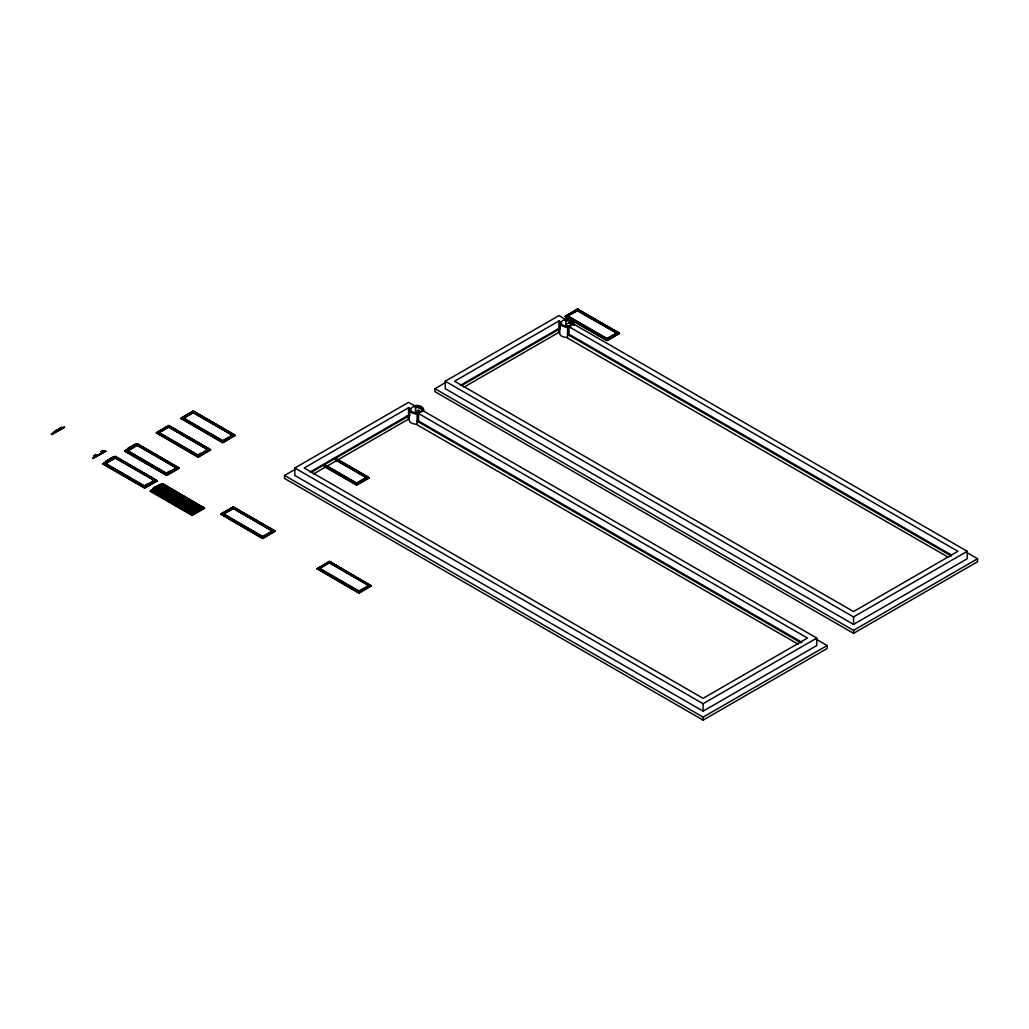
<?xml version="1.0" encoding="UTF-8"?>
<svg xmlns="http://www.w3.org/2000/svg" width="1029" height="1029" viewBox="0 0 1029 1029"><rect width="100%" height="100%" fill="white"/><g stroke="black" fill="none" stroke-linecap="round" stroke-linejoin="round"><path stroke-width="1.5" d="M409.272 409.208L409.233 420.269A7.19 4.155 0 0 0 416.025 424.192L798.234 644.218M559.995 321.562L559.673 323.055A7.19 4.155 0 0 0 566.452 326.978L569.05 326.785L957.909 551.3L853.53 611.56L454.574 381.232L558.966 320.971L559.995 321.562C558.888 322.566 561.911 331.222 558.837 329.396L461.301 385.708M559.712 322.437L559.673 333.499A7.19 4.155 0 0 0 566.452 337.422L948.661 557.448M617.374 333.55L607.046 339.506L567.133 316.199L567.133 315.453L607.02 338.477L617.464 332.457L617.374 333.55L577.848 310.951L577.565 308.88L565.165 316.495L607.02 340.663L619.432 333.499L577.565 309.034M577.565 308.88L578.915 309.999M56.286 430.071C55.502 431.421 61.766 427.807 60.158 427.832M107.698 459.757C106.913 461.108 113.177 457.493 111.582 457.519M129.667 447.075C128.882 448.425 135.146 444.811 133.538 444.837M155.122 487.026C154.337 488.376 160.601 484.762 159.006 484.788M578.8 310.565C576.15 310.899 580.395 309.022 578.144 309.665M618.39 332.457L607.02 339.017L566.207 315.453L566.207 316.199L607.02 339.763L618.39 333.203L618.39 332.457L579.044 310.179M409.568 408.333L409.233 409.838A7.19 4.155 0 0 0 416.025 413.748L418.61 413.555L807.482 638.07L703.103 698.331L304.147 468.002L408.539 407.741L409.568 408.333C408.462 409.336 411.484 417.993 408.41 416.166L310.874 472.478M370.337 585.707L330.168 561.783L370.337 585.707L358.967 592.28L318.141 568.703L329.512 561.397L330.168 563.275L329.241 562.747L319.157 568.651M565.937 324.096L570.156 322.772L572.201 324.868M54.151 431.794L62.357 427.614L54.421 432.129M54.421 431.678L61.92 427.357M51.45 434.058L64.364 427.189L51.964 434.585L51.45 434.058L64.364 427.189M51.45 434.289L64.364 427.434M94.861 456.22L94.141 455.5L95.941 454.458C98.668 455.731 91.105 457.185 96.79 454.959M101.832 452.194L101.112 451.474L102.926 450.432C105.64 451.705 98.089 453.159 103.775 450.921M94.141 455.808L96.662 455.178M101.112 451.782L103.646 451.152M92.79 457.918L105.717 451.062L93.305 458.458L92.79 457.918L105.717 451.062M92.79 458.162L105.717 451.294M105.563 461.314C104.585 463.732 114.129 455.32 113.331 457.493M127.467 448.515C126.31 450.651 137.539 444.001 134.953 444.194M105.563 461.481L113.331 457.043M127.467 448.695L135.301 444.361M181.94 417.581L193.298 411.021L234.123 434.585L222.753 441.904L181.94 417.581L222.753 441.158L234.123 434.585M106.283 461.622L115.274 456.374L156.099 479.938L156.099 480.749L144.729 487.309L103.903 463.745L105.846 461.815M125.86 450.252L137.23 443.692L178.056 467.256L166.685 474.575L125.86 450.252L166.685 473.829M157.386 432.051L168.756 425.491L209.582 449.056L198.211 456.374L157.386 432.051L198.211 455.628M180.898 418.327L193.298 411.176L235.165 435.331L222.753 442.792L180.898 418.327L222.753 442.496L235.165 435.331M115.274 456.58L157.128 480.98L144.729 488.145L102.874 463.976L107.003 461.352M134.477 445.428L137.23 443.846L179.097 468.311L166.685 475.462L124.831 451.294L128.959 448.618M156.357 432.797L168.756 425.646L210.611 449.802L198.211 457.262L156.357 432.797L198.211 456.966L210.611 449.802M180.898 418.636L193.298 411.471L235.165 435.64M102.874 463.976L115.274 456.915L155.16 479.938L155.07 481.032L144.755 487L104.932 464.015L104.829 462.934L144.729 485.971L155.16 479.938M124.831 451.294L137.23 444.142L179.097 468.311M156.357 433.093L168.756 425.942L210.611 450.11M181.94 418.327L193.298 411.767L234.123 435.331M103.903 463.745L107.698 461.558M125.86 450.998L130.915 448.078M133.448 446.625L137.23 444.438L178.056 468.002M157.386 432.797L168.756 426.238L209.582 449.802M115.274 457.661L104.829 463.68L144.755 486.704L156.099 479.938M178.056 467.256L166.711 474.022L126.799 450.252L166.685 473.289L177.129 467.256L177.039 468.362L166.711 474.318L126.901 451.332L137.23 444.978L177.129 468.002L174.956 469.057M208.913 450.046L198.237 456.117L158.427 432.836L168.756 426.778L208.913 450.046L207.935 449.184C204.758 450.715 201.067 454.484 200.951 453.506M182.969 418.366L193.285 412.397M104.932 463.706L115.261 457.751M126.901 451.036L137.217 445.068M201.941 453.776L200.128 455.114L198.211 455.088L158.312 432.051L158.312 432.797L168.743 426.868M182.969 418.662L222.791 441.647L233.107 435.691L233.197 434.585L222.753 440.618L182.866 417.581L182.969 418.662L193.285 412.693L193.298 411.021M104.932 464.015L115.261 458.046L115.274 456.374M126.901 451.332L137.217 445.364L137.23 443.692M158.427 433.132L168.743 427.164L168.756 425.491M146.272 485.907L145.552 485.186L147.366 484.144L148.215 484.646L146.015 485.765M153.257 481.881L152.536 481.16L154.337 480.119L155.186 480.607M168.242 473.224L167.521 472.517L169.322 471.462L170.184 471.964L167.984 473.083M175.213 469.198L174.493 468.491L176.306 467.745M199.15 454.548L200.951 453.21M222.753 441.364L233.197 435.331L193.298 412.307L182.866 418.327L222.791 441.351M158.312 432.797L198.237 455.821L209.582 449.056M206.122 450.226L207.099 450.792L208.913 449.75M102.874 463.745L144.729 487.913L157.128 480.749M124.831 450.998L166.685 475.166L179.097 468.002M152.922 488.646L153.733 489.354L152.922 488.646C154.234 485.392 163.289 485.148 160.421 484.144M153.27 489.238L160.756 484.916M153.707 488.891L162.698 483.643L203.523 507.953L192.153 514.526L151.327 490.949L153.27 489.084M158.26 486.357L162.698 483.797L204.552 508.262L192.153 515.413L150.298 491.257L155.803 487.772M150.298 491.257L163.161 483.913M151.327 490.949L162.698 484.389L203.523 507.953M152.176 491.09L162.775 484.968L202.662 508.004L192.076 514.114L152.176 491.09L152.176 490.254L192.796 513.407L191.355 513.407L192.076 514.037L192.796 513.612M153.424 490.666L152.691 491.296L154.144 491.296L152.691 491.296M153.861 490.409L155.315 490.627M155.032 489.74L156.485 489.945M156.202 489.058L157.656 489.058M157.373 488.389L158.813 488.595M158.543 487.707L159.984 487.707M159.714 487.039L161.154 487.039M160.884 486.357L162.325 486.357M162.055 485.688L163.495 485.688M153.861 490.627L154.582 489.997M156.202 489.277L157.656 489.277M158.543 487.926L159.984 487.926M159.714 487.244L161.154 487.244M160.884 486.576L162.325 486.576M162.055 485.894L163.495 485.894M154.144 491.09L153.424 491.708M156.485 489.74L155.752 490.37M158.813 488.389L158.093 489.019M154.594 491.347L153.861 491.978L155.315 491.759L153.861 491.978M155.032 491.09L156.485 491.09L155.032 491.09L155.765 491.721M156.202 490.409L157.656 490.409M157.373 489.74L158.826 489.945L158.093 489.534C156.086 489.65 159.392 490.717 157.373 489.945M158.543 489.058L159.997 489.058M159.714 488.389L161.154 488.595L160.434 488.183C158.427 488.299 161.733 489.367 159.714 488.595M160.884 487.707L162.325 487.926L161.604 487.502C159.585 487.63 162.891 488.698 160.884 487.926M162.055 487.039L163.495 487.244L162.775 486.833C160.756 486.949 164.061 488.029 162.055 487.244M163.225 486.37L164.666 486.576L163.945 486.151C161.926 486.28 165.232 487.347 163.225 486.576M155.032 491.296L155.765 490.666M158.093 490.37L158.826 489.74M160.434 489.019L161.154 488.389M161.604 488.338L162.325 487.707M162.775 487.669L163.495 487.039M163.945 486.987L164.666 486.37M155.032 492.647L156.485 492.441L155.032 492.441M156.202 491.978L157.656 491.978M158.106 490.679L157.373 491.09L158.106 491.721C160.112 491.257 156.807 490.177 158.826 491.296M158.543 490.627L159.997 490.409M160.434 489.328L159.714 489.74L160.434 490.37C162.453 489.907 159.148 488.826 161.167 489.945M160.884 489.277L162.325 489.071M162.055 488.595L163.495 488.389M163.225 487.926L164.666 487.72M164.396 487.244L165.836 487.039M156.485 492.441L155.765 493.071M158.826 491.09L158.106 491.721M161.167 489.74L160.434 490.37M156.935 492.698L156.215 493.328L157.656 493.328L156.215 493.328M157.373 492.441L158.826 492.647M158.543 491.772L159.997 491.978M159.714 491.09L161.167 491.09M160.884 490.421L162.338 490.627M162.055 489.74L163.508 489.74M163.225 489.071L164.666 489.071M164.396 488.389L165.836 488.389M165.566 487.72L167.007 487.72M157.373 492.647L158.106 492.029M159.714 491.296L161.167 491.296M162.055 489.945L163.508 489.945M163.225 489.277L164.666 489.277M164.396 488.595L165.836 488.595M165.566 487.926L167.007 487.926M157.656 493.123L156.935 493.74M159.997 491.772L159.276 492.389M162.338 490.421L161.604 491.039M157.386 493.997L158.826 493.791L157.386 493.791M158.556 493.328L159.997 493.328M160.447 492.029L159.714 492.441L160.447 493.071C162.453 492.608 159.148 491.528 161.167 492.647M160.884 491.978L162.338 491.772M162.775 490.679L162.055 491.09L162.775 491.721C164.794 491.257 161.489 490.177 163.508 491.296M163.225 490.627L164.679 490.421M164.396 489.945L165.849 489.74M165.566 489.277L167.007 489.071M166.737 488.595L168.177 488.389M158.826 493.791L158.106 494.422M161.167 492.441L160.447 493.071M163.508 491.09L162.775 491.721M159.276 494.049L158.556 494.679L159.997 494.679L158.556 494.679M159.727 493.791L161.167 493.997M160.884 493.123L162.338 493.328M162.055 492.441L163.508 492.441M163.225 491.772L164.679 491.978M164.396 491.09L165.849 491.09M165.566 490.421L167.02 490.421M166.737 489.74L168.177 489.74M167.907 489.071L169.348 489.071M159.727 493.997L160.447 493.38M162.055 492.647L163.508 492.647M164.396 491.309L165.849 491.309M165.566 490.627L167.02 490.627M166.737 489.958L168.177 489.958M167.907 489.277L169.348 489.277M159.997 494.473L159.276 495.09M162.338 493.123L161.617 493.74M164.679 491.772L163.958 492.389M160.447 494.73L159.727 495.348L161.167 495.348L159.727 495.348M160.897 494.473L162.338 494.679M162.067 493.791L163.508 494.01M163.225 493.123L164.679 493.123M164.396 492.441L165.849 492.659M165.566 491.772L167.02 491.772M166.737 491.09L168.19 491.09M167.907 490.421L169.361 490.421M169.078 489.74L170.518 489.74M160.897 494.679L161.617 494.049M163.225 493.328L164.679 493.328M165.566 491.978L167.02 491.978M166.737 491.309L168.19 491.309M167.907 490.627L169.361 490.627M169.078 489.958L170.518 489.958M161.167 495.142L160.447 495.772M163.508 493.791L162.788 494.422M165.849 492.441L165.129 493.071M161.617 495.399L160.897 496.029L162.338 496.029L160.897 496.029M162.067 495.142L163.508 495.361M163.238 494.473L164.679 494.679M164.408 493.791L165.849 493.791M165.566 493.123L167.02 493.328M166.737 492.441L168.19 492.441M167.907 491.772L169.361 491.772M169.078 491.09L170.531 491.09M170.248 490.421L171.702 490.421M162.067 495.361L162.788 494.73M164.408 494.01L165.849 494.01M166.737 492.659L168.19 492.659M167.907 491.978L169.361 491.978M169.078 491.309L170.531 491.309M170.248 490.627L171.702 490.627M162.338 495.824L161.617 496.454M164.679 494.473L163.958 495.103M167.02 493.123L166.299 493.753M162.788 496.081L162.067 496.711L163.508 496.711L162.067 496.711M163.238 495.824L164.679 496.029M164.408 495.142L165.849 495.361M165.579 494.473L167.02 494.473M166.737 493.791L168.19 494.01M167.907 493.123L169.361 493.123M169.078 492.454L170.531 492.454M170.248 491.772L171.702 491.772M171.419 491.103L172.872 491.103M163.238 496.029L163.958 495.399M165.579 494.679L167.02 494.679M167.907 493.328L169.361 493.328M169.078 492.659L170.531 492.659M170.248 491.978L171.702 491.978M171.419 491.309L172.872 491.309M163.508 496.492L162.788 497.123M165.849 495.142L165.129 495.772M168.19 493.791L167.47 494.422M163.958 496.75L163.238 497.38L164.679 497.38L163.238 497.38M164.408 496.492L165.849 496.711M165.579 495.824L167.02 496.029M166.749 495.155L168.19 495.155M167.92 494.473L169.361 494.679M169.078 493.804L170.531 493.804M170.248 493.123L171.702 493.123M171.419 492.454L172.872 492.454M172.589 491.772L174.042 491.772M164.408 496.711L165.129 496.081M166.749 495.361L168.19 495.361M169.078 494.01L170.531 494.01M170.248 493.328L171.702 493.328M171.419 492.659L172.872 492.659M172.589 491.978L174.042 491.978M164.679 497.174L163.958 497.804M167.02 495.824L166.299 496.454M169.361 494.473L168.64 495.103M165.129 497.431L164.408 498.062L165.862 498.062L164.408 498.062M165.579 497.174L167.02 497.38M166.749 496.505L168.19 496.711M167.92 495.824L169.361 495.824M169.09 495.155L170.531 495.361M170.261 494.473L171.702 494.473M171.419 493.804L172.872 493.804M172.589 493.123L174.042 493.123M173.76 492.454L175.213 492.454M165.579 497.38L166.299 496.763M167.92 496.029L169.361 496.029M170.261 494.679L171.702 494.679M171.419 494.01L172.872 494.01M172.589 493.328L174.042 493.328M173.76 492.659L175.213 492.659M165.862 497.856L165.129 498.473M168.19 496.505L167.47 497.123M170.531 495.155L169.811 495.772M166.299 498.113L165.579 498.731L167.032 498.731L165.579 498.731M166.749 497.856L168.19 498.062M167.92 497.174L169.361 497.38M169.09 496.505L170.531 496.505M170.261 495.824L171.702 496.029M171.431 495.155L172.872 495.155M172.589 494.473L174.042 494.473M173.76 493.804L175.213 493.804M174.93 493.123L176.383 493.123M166.749 498.062L167.47 497.431M169.09 496.711L170.531 496.711M171.431 495.361L172.872 495.361M172.589 494.679L174.042 494.679M173.76 494.01L175.213 494.01M174.93 493.341L176.383 493.341M167.032 498.525L166.299 499.155M169.361 497.174L168.64 497.804M171.702 495.824L170.981 496.454M167.47 498.782L166.749 499.412L168.203 499.206L166.749 499.412M167.92 498.525L169.373 498.525L167.92 498.525L168.64 499.155M169.09 497.856L170.531 497.856M170.261 497.174L171.702 497.393L170.981 496.968C168.962 497.084 172.267 498.165 170.261 497.393M171.431 496.505L172.872 496.505M172.602 495.824L174.042 496.042L173.322 495.618C171.303 495.746 174.608 496.814 172.602 496.042M173.772 495.155L175.213 495.361L174.493 494.949C172.473 495.065 175.779 496.132 173.772 495.361M174.93 494.473L176.383 494.692L175.663 494.267C173.644 494.396 176.949 495.463 174.93 494.692M176.1 493.804L177.554 494.01L176.834 493.598C174.814 493.714 178.12 494.782 176.1 494.01M167.92 498.731L168.64 498.113M170.981 497.804L171.702 497.174M173.322 496.454L174.042 495.824M174.493 495.785L175.213 495.155M175.663 495.103L176.383 494.473M176.834 494.434L177.554 493.804M168.64 499.464L167.92 500.094L169.373 500.094L167.92 500.094M169.09 499.206L170.544 499.412M170.261 498.525L171.714 498.743M171.431 497.856L172.872 497.856M172.602 497.174L174.042 497.393M173.772 496.505L175.213 496.505M174.943 495.824L176.383 495.824M176.113 495.155L177.554 495.155M177.271 494.473L178.724 494.473M169.09 499.412L169.811 498.782M171.431 498.062L172.872 498.062M173.772 496.711L175.213 496.711M174.943 496.042L176.383 496.042M176.113 495.361L177.554 495.361M177.271 494.692L178.724 494.692M169.373 499.875L168.64 500.506M171.714 498.525L170.981 499.155M174.042 497.174L173.322 497.804M169.824 500.133L169.09 500.763L170.544 500.557L169.09 500.763M170.261 499.875L171.714 499.875L170.261 499.875L170.981 500.506M171.431 499.206L172.885 499.206M172.602 498.525L174.042 498.743L173.322 498.319C171.316 498.448 174.621 499.515 172.602 498.743M173.772 497.856L175.213 497.856M174.943 497.174L176.383 497.393L175.663 496.968C173.644 497.097 176.949 498.165 174.943 497.393M176.113 496.505L177.554 496.711L176.834 496.3C174.814 496.415 178.12 497.496 176.113 496.711M177.284 495.824L178.724 496.042L178.004 495.618C175.985 495.746 179.29 496.814 177.284 496.042M178.441 495.155L179.895 495.361L179.175 494.949C177.155 495.065 180.461 496.145 178.441 495.361M170.261 500.094L170.981 499.464M173.322 499.155L174.042 498.525M175.663 497.804L176.383 497.174M176.834 497.136L177.554 496.505M178.004 496.454L178.724 495.824M179.175 495.785L179.895 495.155M170.994 500.814L170.261 501.445L171.714 501.445L170.261 501.445M171.431 500.557L172.885 500.763M172.602 499.875L174.055 500.094M173.772 499.206L175.226 499.206M174.943 498.538L176.383 498.743M176.113 497.856L177.554 497.856M177.284 497.187L178.724 497.187M178.454 496.505L179.895 496.505M179.625 495.837L181.065 495.837M171.431 500.763L172.152 500.133M173.772 499.412L175.226 499.412M176.113 498.062L177.554 498.062M177.284 497.393L178.724 497.393M178.454 496.711L179.895 496.711M179.625 496.042L181.065 496.042M171.714 501.226L170.994 501.856M174.055 499.875L173.322 500.506M176.383 498.538L175.663 499.155M172.165 501.496L171.431 502.113L172.885 501.908L171.431 502.113M172.602 501.239L174.055 501.239L172.602 501.239L173.335 501.856M173.772 500.557L175.226 500.557M174.943 499.888L176.396 500.094L175.663 499.67C173.657 499.798 176.962 500.866 174.943 500.094M176.113 499.206L177.567 499.206M177.284 498.538L178.724 498.743L178.004 498.319C175.998 498.448 179.303 499.515 177.284 498.743M178.454 497.856L179.895 498.062L179.175 497.65C177.155 497.766 180.461 498.846 178.454 498.062M179.625 497.187L181.065 497.393L180.345 496.968C178.326 497.097 181.631 498.165 179.625 497.393M180.795 496.505L182.236 496.711L181.516 496.3C179.496 496.415 182.802 497.496 180.795 496.711M172.602 501.445L173.335 500.814M175.663 500.506L176.396 499.888M178.004 499.155L178.724 498.538M179.175 498.486L179.895 497.856M180.345 497.804L181.065 497.187M181.516 497.136L182.236 496.505M172.602 502.795L174.055 502.795L172.602 502.589M173.772 502.113L175.226 502.113M175.676 500.814L174.943 501.239L175.676 501.856C177.683 501.393 174.377 500.326 176.396 501.445M176.113 500.763L177.567 500.557M178.004 499.464L177.284 499.888L178.004 500.506C180.024 500.043 176.718 498.975 178.737 500.094M178.454 499.412L179.895 499.206M179.625 498.743L181.065 498.538M180.795 498.062L182.236 497.856M181.966 497.393L183.406 497.187M174.055 502.589L173.335 503.207M176.396 501.239L175.676 501.856M178.737 499.888L178.004 500.506M174.506 502.847L173.785 503.464L175.226 503.464L173.785 503.464M174.943 502.589L176.396 502.795M176.113 501.908L177.567 502.113M177.284 501.239L178.737 501.239M178.454 500.557L179.908 500.763M179.625 499.888L181.078 499.888M180.795 499.206L182.236 499.206M181.966 498.538L183.406 498.538M183.136 497.856L184.577 497.856M174.943 502.795L175.676 502.165M177.284 501.445L178.737 501.445M179.625 500.094L181.078 500.094M180.795 499.425L182.236 499.425M181.966 498.743L183.406 498.743M183.136 498.075L184.577 498.075M175.226 503.258L174.506 503.888M177.567 501.908L176.847 502.538M179.908 500.557L179.175 501.187M174.956 504.146L176.396 504.146L174.956 503.94M176.126 503.464L177.567 503.464M178.017 502.165L177.284 502.795L178.017 503.207C180.024 502.744 176.718 501.676 178.737 502.795M178.454 502.126L179.908 501.908M180.345 500.814L179.625 501.445L180.345 501.869C182.365 501.393 179.059 500.326 181.078 501.445M180.795 500.776L182.249 500.557M181.966 500.094L183.419 499.888M183.136 499.425L184.577 499.206M184.307 498.743L185.747 498.538M176.396 503.94L175.676 504.557M178.737 502.589L178.017 503.207M181.078 501.239L180.345 501.869M176.847 504.197L176.126 504.827L177.567 504.827L176.126 504.827M177.297 503.94L178.737 504.146M178.454 503.258L179.908 503.477M179.625 502.589L181.078 502.589M180.795 501.908L182.249 502.126M181.966 501.239L183.419 501.239M183.136 500.557L184.59 500.557M184.307 499.888L185.747 499.888M185.477 499.206L186.918 499.206M177.297 504.146L178.017 503.515M179.625 502.795L181.078 502.795M181.966 501.445L183.419 501.445M183.136 500.776L184.59 500.776M184.307 500.094L185.747 500.094M185.477 499.425L186.918 499.425M177.567 504.609L176.847 505.239M179.908 503.258L179.187 503.888M182.249 501.908L181.528 502.538M178.017 504.866L177.297 505.496L178.737 505.496L177.297 505.496M178.467 504.609L179.908 504.827M179.638 503.94L181.078 504.146M180.795 503.258L182.249 503.258M181.966 502.589L183.419 502.795M183.136 501.908L184.59 501.908M184.307 501.239L185.76 501.239M185.477 500.57L186.931 500.57M186.648 499.888L188.088 499.888M178.467 504.827L179.187 504.197M180.795 503.477L182.249 503.477M183.136 502.126L184.59 502.126M184.307 501.445L185.76 501.445M185.477 500.776L186.931 500.776M186.648 500.094L188.088 500.094M178.737 505.29L178.017 505.921M181.078 503.94L180.358 504.57M183.419 502.589L182.699 503.22M179.187 505.548L178.467 506.178L179.908 506.178L178.467 506.178M179.638 505.29L181.078 505.496M180.808 504.622L182.249 504.827M181.979 503.94L183.419 503.94M183.136 503.271L184.59 503.477M184.307 502.589L185.76 502.589M185.477 501.92L186.931 501.92M186.648 501.239L188.101 501.239M187.818 500.57L189.272 500.57M179.638 505.496L180.358 504.879M181.979 504.146L183.419 504.146M184.307 502.795L185.76 502.795M185.477 502.126L186.931 502.126M186.648 501.445L188.101 501.445M187.818 500.776L189.272 500.776M179.908 505.959L179.187 506.59M182.249 504.622L181.528 505.239M184.59 503.271L183.869 503.888M180.358 506.229L179.638 506.847L181.078 506.847L179.638 506.847M180.808 505.972L182.249 506.178M181.979 505.29L183.419 505.496M183.149 504.622L184.59 504.622M184.307 503.94L185.76 504.146M185.477 503.271L186.931 503.271M186.648 502.589L188.101 502.589M187.818 501.92L189.272 501.92M188.989 501.239L190.442 501.239M180.808 506.178L181.528 505.548M183.149 504.827L184.59 504.827M185.477 503.477L186.931 503.477M186.648 502.795L188.101 502.795M187.818 502.126L189.272 502.126M188.989 501.445L190.442 501.445M181.078 506.641L180.358 507.271M183.419 505.29L182.699 505.921M185.76 503.94L185.04 504.57M181.528 506.898L180.808 507.529L182.249 507.529L180.808 507.529M181.979 506.641L183.419 506.847M183.149 505.972L184.59 506.178M184.32 505.29L185.76 505.29M185.49 504.622L186.931 504.827M186.648 503.94L188.101 503.94M187.818 503.271L189.272 503.271M188.989 502.589L190.442 502.589M190.159 501.92L191.613 501.92M181.979 506.847L182.699 506.229M184.32 505.496L185.76 505.496M186.648 504.146L188.101 504.146M187.818 503.477L189.272 503.477M188.989 502.808L190.442 502.808M190.159 502.126L191.613 502.126M182.249 507.323L181.528 507.94M184.59 505.972L183.869 506.59M186.931 504.622L186.21 505.239M182.699 507.58L181.979 508.197L183.432 508.197L181.979 508.197M183.149 507.323L184.59 507.529M184.32 506.641L185.76 506.847M185.49 505.972L186.931 505.972M186.661 505.29L188.101 505.509M187.831 504.622L189.272 504.622M188.989 503.94L190.442 503.94M190.159 503.271L191.613 503.271M191.33 502.589L192.783 502.589M183.149 507.529L183.869 506.898M185.49 506.178L186.931 506.178M187.831 504.827L189.272 504.827M188.989 504.159L190.442 504.159M190.159 503.477L191.613 503.477M191.33 502.808L192.783 502.808M183.432 507.992L182.699 508.622M185.76 506.641L185.04 507.271M188.101 505.29L187.381 505.921M183.869 508.249L183.149 508.879L184.603 508.879L183.149 508.879M184.32 507.992L185.76 508.21M185.49 507.323L186.931 507.529M186.661 506.641L188.101 506.641M187.831 505.972L189.272 506.178M189.002 505.29L190.442 505.29M190.159 504.622L191.613 504.622M191.33 503.94L192.783 503.94M192.5 503.271L193.954 503.271M184.32 508.21L185.04 507.58M186.661 506.86L188.101 506.86M189.002 505.509L190.442 505.509M190.159 504.827L191.613 504.827M191.33 504.159L192.783 504.159M192.5 503.477L193.954 503.477M184.603 508.673L183.869 509.291M186.931 507.323L186.21 507.953M189.272 505.972L188.551 506.602M185.04 508.931L184.32 509.561L185.773 509.342L184.32 509.561M185.49 508.673L186.944 508.673L185.49 508.673L186.21 509.304M186.661 507.992L188.101 507.992M187.831 507.323L189.272 507.529L188.551 507.117C186.532 507.233 189.838 508.3 187.831 507.529M189.002 506.641L190.442 506.641M190.172 505.972L191.613 506.178L190.892 505.766C188.873 505.882 192.179 506.95 190.172 506.178M191.343 505.29L192.783 505.509L192.063 505.085C190.043 505.213 193.349 506.281 191.343 505.509M192.5 504.622L193.954 504.827L193.233 504.416C191.214 504.532 194.52 505.612 192.5 504.827M193.671 503.953L195.124 504.159L194.404 503.734C192.384 503.863 195.69 504.93 193.671 504.159M185.49 508.879L186.21 508.249M188.551 507.953L189.272 507.323M190.892 506.602L191.613 505.972M192.063 505.921L192.783 505.29M193.233 505.252L193.954 504.622M194.404 504.57L195.124 503.953M186.21 509.599L185.49 510.23L186.944 510.23L185.49 510.23M186.661 509.342L188.114 509.561M187.831 508.673L189.285 508.879M189.002 507.992L190.442 507.992M190.172 507.323L191.613 507.529M191.343 506.654L192.783 506.654M192.513 505.972L193.954 505.972M193.684 505.303L195.124 505.303M194.841 504.622L196.295 504.622M186.661 509.561L187.381 508.931M189.002 508.21L190.442 508.21M191.343 506.86L192.783 506.86M192.513 506.178L193.954 506.178M193.684 505.509L195.124 505.509M194.841 504.827L196.295 504.827M186.944 510.024L186.21 510.654M189.285 508.673L188.551 509.304M191.613 507.323L190.892 507.953M187.394 510.281L186.661 510.911L188.114 510.706L186.661 510.911M187.831 510.024L189.285 510.024L187.831 510.024L188.551 510.654M189.002 509.355L190.455 509.355M190.172 508.673L191.613 508.879L190.892 508.467C188.886 508.583 192.191 509.664 190.172 508.879M191.343 508.004L192.783 508.004M192.513 507.323L193.954 507.529L193.233 507.117C191.214 507.233 194.52 508.313 192.513 507.529M193.684 506.654L195.124 506.86L194.404 506.435C192.384 506.564 195.69 507.631 193.684 506.86M194.854 505.972L196.295 506.178L195.574 505.766C193.555 505.882 196.861 506.963 194.854 506.178M196.012 505.303L197.465 505.509L196.745 505.085C194.725 505.213 198.031 506.281 196.012 505.509M187.831 510.23L188.551 509.612M190.892 509.304L191.613 508.673M193.233 507.953L193.954 507.323M194.404 507.271L195.124 506.654M195.574 506.602L196.295 505.972M196.745 505.921L197.465 505.303M187.831 511.58L189.285 511.374L187.831 511.374M189.002 510.911L190.455 510.911M190.892 509.612L190.172 510.024L190.892 510.654C192.912 510.191 189.606 509.111 191.626 510.23M191.343 509.561L192.796 509.355M193.233 508.262L192.513 508.673L193.233 509.304C195.253 508.84 191.947 507.76 193.954 508.879M193.684 508.21L195.124 508.004M194.854 507.529L196.295 507.323M196.024 506.86L197.465 506.654M197.195 506.178L198.636 505.972M189.285 511.374L188.564 512.005M191.626 510.024L190.892 510.654M193.954 508.673L193.233 509.304M189.735 511.632L189.002 512.262L190.455 512.262L189.002 512.262M190.172 511.374L191.626 511.58M191.343 510.706L192.796 510.911M192.513 510.024L193.966 510.024M193.684 509.355L195.137 509.561M194.854 508.673L196.295 508.673M196.024 508.004L197.465 508.004M197.195 507.323L198.636 507.323M198.365 506.654L199.806 506.654M190.172 511.58L190.905 510.963M192.513 510.23L193.966 510.23M194.854 508.879L196.295 508.879M196.024 508.21L197.465 508.21M197.195 507.541L198.636 507.541M198.365 506.86L199.806 506.86M190.455 512.056L189.735 512.674M192.796 510.706L192.063 511.323M195.137 509.355L194.404 509.972M190.172 512.931L191.626 512.725L190.172 512.725M191.343 512.262L192.796 512.262M193.246 510.963L192.513 511.374L193.246 512.005C195.253 511.542 191.947 510.474 193.966 511.593M193.684 510.911L195.137 510.706M195.574 509.612L194.854 510.024L195.574 510.654C197.594 510.191 194.288 509.123 196.307 510.243M196.024 509.561L197.465 509.355M197.195 508.892L198.636 508.673M198.365 508.21L199.806 508.004M199.536 507.541L200.977 507.323M191.626 512.725L190.905 513.355M193.966 511.374L193.246 512.005M196.307 510.024L195.574 510.654M192.513 512.725L196.307 511.374L193.246 513.355L192.513 512.725L193.246 513.355M196.024 510.706L197.478 510.706L196.024 510.911M197.195 510.024L198.648 510.024L197.195 510.024L197.915 510.654M198.365 509.355L199.806 509.355L198.365 509.355L199.086 509.985M202.61 507.889L199.536 508.892L201.761 507.696M191.355 513.612L203.06 506.95M203.523 507.22L192.076 513.818L151.327 490.203M150.298 490.949L192.153 515.117L204.552 507.953M294.847 468.002L408.539 402.365L415.51 406.391A5.634 3.254 0 0 1 421.98 410.121L816.782 638.07L816.782 645.53L703.103 711.168L294.847 475.462L294.847 468.002L703.103 703.707L816.782 638.07M445.274 381.232L558.966 315.594L565.937 319.62A5.634 3.254 0 0 1 572.407 323.35L967.209 551.3L967.209 558.76L853.53 624.397L445.274 388.692L445.274 381.232L853.53 616.937L967.209 551.3M815.997 639.099L827.123 645.53L827.123 648.514L703.103 720.12L284.518 478.446L284.518 475.462L295.542 469.095M966.424 552.329L977.55 558.76L977.55 561.744L853.53 633.349L434.945 391.676L434.945 388.692L445.969 382.325M221.891 513.407L233.261 506.847L274.087 530.424L262.717 537.73L221.891 513.407L262.717 536.984L274.087 530.424M220.862 514.153L233.261 507.001L275.116 531.157L262.717 538.617L220.862 514.153L262.717 538.321L275.116 531.157M220.862 514.461L233.261 507.297L275.116 531.466M221.891 514.153L233.261 507.593L274.087 531.157M222.817 514.153L233.261 508.133L273.148 531.157L262.717 537.189L222.817 514.153L222.817 513.407L262.717 536.443L273.148 530.424L273.058 531.517L262.742 537.472L222.92 514.487L233.249 508.223M565.165 316.495L577.565 309.33L619.432 333.499M567.133 315.453L577.565 309.42L618.39 333.203M222.92 514.487L233.249 508.532L233.261 506.847M566.207 316.199L577.565 309.626M567.133 316.199L577.642 310.308L577.668 309.485L578.568 309.909M567.236 316.225L577.642 310.617M310.102 472.028L408.539 415.201L409.568 415.793M460.529 385.258L558.966 328.431L559.995 329.023M313.446 473.983L408.41 419.15L409.272 419.652M463.873 387.213L558.837 332.38L559.712 332.881M326.334 465.507L356.6 482.987L367.044 476.954L366.954 478.061L356.626 484.016L325.048 465.777M325.305 466.201L356.6 484.273L367.97 477.7L367.97 476.954L356.6 483.527L325.305 465.455M617.374 333.255L578.427 311.067M324.199 466.15L356.6 484.865L368.999 477.996L356.6 485.161L324.199 466.459M565.165 316.199L607.02 340.355L619.432 333.203M317.112 568.703L329.512 561.551L371.366 585.707L358.967 593.167L317.112 568.703L358.967 592.871L371.366 585.707M317.112 568.998L329.512 561.847L371.366 586.015M318.141 568.703L329.512 561.397M319.157 568.947L358.98 591.945L369.295 585.977L369.398 584.961L358.967 590.993L319.067 567.957L319.067 568.703L329.061 562.94M330.077 563.03L369.398 585.707M370.337 584.961L358.967 591.739L319.067 568.703M284.518 475.462L703.103 717.136L827.123 645.53M434.945 388.692L853.53 630.365L977.55 558.76M578.452 310.771L578.581 309.999M950.963 554.747L569.05 334.245L567.532 334.412L951.439 556.059M801.925 642.315L418.61 421.015L417.105 421.183L801.012 642.842M578.62 309.433L578.144 309.214M567.236 316.52L607.046 339.506M568.703 322.707L571.481 324.315M557.152 329.473L557.937 329.923M406.725 416.243L407.51 416.694M335.364 458.137L367.97 476.954M337.949 459.77L368.999 477.7M336.444 459.294L368.999 477.996M336.715 459.667L367.97 477.7M336.444 460.04L367.044 477.7L356.6 483.733L324.958 465.468M335.377 459.526L366.954 477.752M335.377 459.822L366.954 478.061M193.118 412.41L233.107 435.396M193.285 412.693L233.107 435.691M168.576 426.881L208.565 449.866M168.743 427.164L208.565 450.162L208.655 449.056L207.935 449.184M206.122 450.522L207.099 450.792M199.15 454.252L200.128 454.818M137.05 445.081L177.027 468.156M137.217 445.364L177.039 468.362M174.493 468.491L175.342 469.121M330.077 563.339L369.295 585.977M233.081 508.236L273.058 531.221M233.249 508.532L273.058 531.517M170.042 472.182L169.322 471.462M167.521 472.517L168.37 473.16M318.141 567.957L359.147 591.636M115.274 456.825L157.128 480.98M162.698 484.093L204.552 508.262M115.274 457.172L156.099 480.749M115.094 457.764L155.16 480.684L152.999 481.726M202.481 508.107L201.427 507.593L202.147 508.21M115.261 458.046L155.07 481.032M165.836 487.244L165.116 486.627M168.177 488.595L167.457 487.978M183.406 497.393L182.686 496.763M185.747 498.743L185.027 498.113M198.636 506.178L197.915 505.561M200.977 507.541L200.256 506.911M164.666 487.926L163.945 487.296M167.007 489.277L166.286 488.646M182.236 498.062L181.516 497.444M184.577 499.425L183.857 498.795M197.465 506.86L196.745 506.229M199.806 508.21L199.086 507.58M200.977 508.892L199.948 508.442L200.681 509.149M101.112 451.474L101.961 452.117M152.536 481.16L153.385 481.804M199.536 508.673L200.256 509.304M163.495 488.595L162.775 487.978M165.849 489.945L165.116 489.328M181.065 498.743L180.345 498.113M183.419 500.094L182.686 499.464M196.295 507.529L195.574 506.911M198.636 508.892L197.915 508.262M199.806 509.561L199.086 508.931M162.325 489.277L161.604 488.646M164.679 490.627L163.945 489.997M179.895 499.412L179.175 498.795M182.249 500.776L181.516 500.145M195.124 508.21L194.404 507.58M197.465 509.561L196.745 508.931M198.648 510.243L197.915 509.612M197.478 510.911L196.745 510.281M159.997 490.627L159.263 489.997M162.338 491.978L161.617 491.347M177.567 500.763L176.834 500.145M179.908 502.126L179.187 501.496M192.796 509.561L192.063 508.931M195.137 510.911L194.404 510.281M196.307 511.593L195.574 510.963M195.639 511.915L194.79 511.722M195.574 512.005L194.854 511.374M148.086 484.865L147.366 484.144M195.51 512.133L194.417 511.632L195.253 511.992M94.141 455.5L94.99 456.143M145.552 485.186L146.401 485.829M193.696 513.175L192.976 512.468L193.825 513.111M103.903 462.934L144.729 486.511M329.512 562.143L330.168 562.529M573.41 322.733L572.767 321.768A7.19 4.155 0 0 1 573.41 322.334M573.835 323.929L574.028 325.344M330.103 562.477L329.1 561.795L329.061 563.236M853.53 616.937L853.53 624.397M853.53 630.365L853.53 633.349M703.103 703.707L703.103 711.168M703.103 717.136L703.103 720.12M607.02 338.477L607.02 339.763M569.05 326.785L569.05 334.245M567.532 326.952L567.532 337.396M565.937 327.081L565.937 319.62A5.479 3.164 0 0 0 561.294 322.309L561.487 323.826A5.634 3.254 0 0 0 565.114 325.923L567.751 326.039A5.479 3.164 0 0 0 572.407 323.35L572.407 324.547A5.634 3.254 0 0 0 565.937 320.816M564.651 320.07L564.651 318.874A7.19 4.155 0 0 1 571.931 319.89A7.19 4.155 0 0 1 573.693 324.096L573.693 325.293A7.19 4.155 0 0 0 573.835 323.055M558.966 320.971L558.966 328.431M558.837 329.396L558.837 332.38M418.61 413.555L418.61 421.015M417.105 413.722L417.105 424.167M415.51 413.851L415.51 406.391A5.479 3.164 0 0 0 410.867 409.079L411.06 410.597A5.634 3.254 0 0 0 414.687 412.693L417.324 412.809A5.479 3.164 0 0 0 421.98 410.121L421.98 411.317A5.634 3.254 0 0 0 415.51 407.587M408.539 407.741L408.539 415.201M408.41 416.166L408.41 419.15M358.967 590.993L358.967 592.28M356.6 482.987L356.6 484.273M262.717 536.443L262.717 537.73M222.753 440.618L222.753 441.904M202.662 507.168L202.61 508.03M200.809 509.072L200.256 508.467M198.211 455.088L198.211 456.374M194.417 512.468L193.684 512.262M193.966 512.725L193.246 512.519M192.076 512.982L192.153 514.526M166.685 473.289L166.685 474.575M162.698 483.643L162.775 484.968M144.729 485.971L144.729 487.309M61.92 427.807L61.637 427.292M414.224 405.645A7.19 4.155 0 0 1 421.504 406.674A7.19 4.155 0 0 1 423.266 410.867M415.497 412.951A7.19 4.155 0 0 1 418.108 413.028M422.34 408.449A7.19 4.155 0 0 1 422.983 409.105M423.408 409.825A7.19 4.155 0 0 1 423.549 411.33M415.51 410.867A5.634 3.254 0 0 1 420.977 412.166M418.108 410.044A7.19 4.155 0 0 1 419.356 410.288M565.937 326.167A7.19 4.155 0 0 1 570.928 326.875M234.496 508.467L233.532 507.413L234.496 508.467M201.427 508.416L200.706 508.004L201.427 508.416"/></g></svg>
